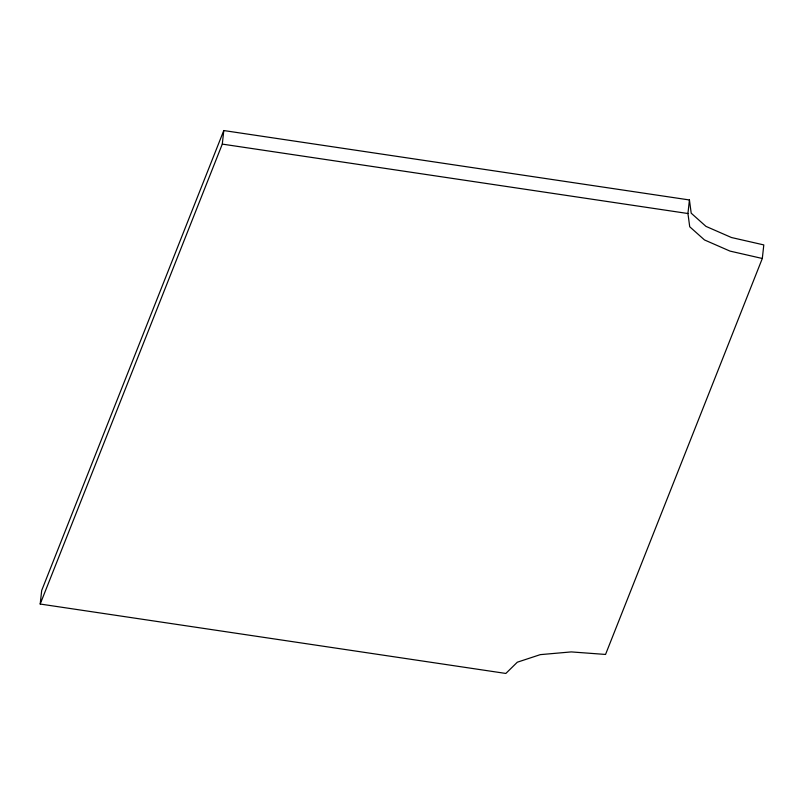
<?xml version="1.0" encoding="UTF-8"?>
<svg xmlns="http://www.w3.org/2000/svg" width="804" height="804" viewBox="0 0 804 804"><rect width="100%" height="100%" fill="white"/><g stroke="black" fill="none" stroke-linecap="round" stroke-linejoin="round"><path stroke-width="1.21" d="M40.2 604.035L41.687 590.478L223.783 130.549L689.43 199.965L691.209 213.191L705.962 226.376L731.459 237.522L763.8 244.918L762.313 258.486L605.543 654.446L571.272 651.913L540.288 654.637L517.314 662.205L505.847 673.45L40.2 604.035L222.296 144.107L223.783 130.549M762.313 258.486L729.972 251.089L704.485 239.944L689.721 226.758L687.943 213.522L689.43 199.965M222.296 144.107L687.943 213.522"/></g></svg>
